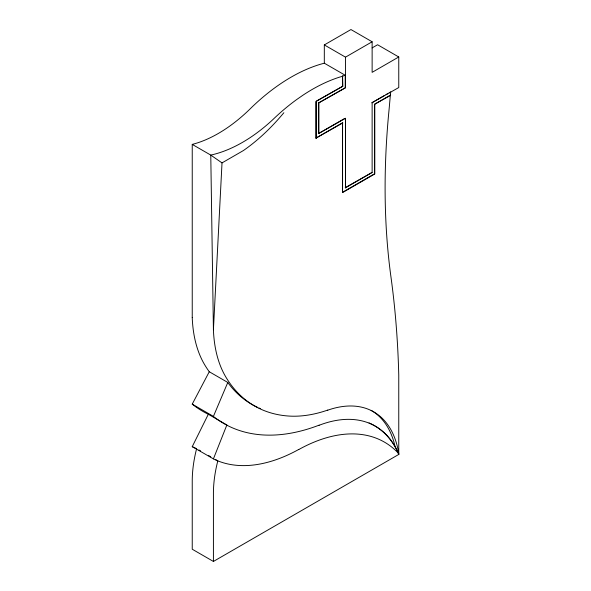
<?xml version="1.0" encoding="UTF-8"?>
<svg xmlns="http://www.w3.org/2000/svg" width="591" height="591" viewBox="0 0 591 591"><rect width="100%" height="100%" fill="white"/><g stroke="black" fill="none" stroke-linecap="round" stroke-linejoin="round"><path stroke-width="0.89" d="M327.746 410.073A189.135 109.195 -60 0 1 287.13 415.924A220.997 127.59 -60 0 1 225.703 376.792A161.483 93.23 -60 0 1 213.417 329.756L222.017 162.894L243.344 150.587A150.934 87.143 -60 0 0 283.865 112.718M342.566 192.26L342.566 122.743L342.566 192.26L374.531 173.806L374.531 104.297L390.348 95.158L390.703 91.901L389.137 92.802M390.348 95.158L389.181 108.419A778.369 449.396 -60 0 0 390.969 277.024A1077.851 622.301 -60 0 1 398.762 375.145L398.762 454.353M298.78 449.433A182.737 105.508 -60 0 1 217.798 460.869A181.814 104.969 -60 0 1 213.417 458.882L226.863 424.966L208.328 414.261A247.769 143.052 -60 0 1 192.238 404.141L209.258 371.746A220.051 127.043 -60 0 1 204.538 364.544A161.483 93.23 -60 0 1 192.23 317.522M192.238 404.141L213.417 416.374L227.794 382.451L209.258 371.746M213.417 458.882L192.238 446.648L208.328 414.261M192.238 317.522L192.238 144.396A137.075 79.142 -60 0 0 251.7 107.34A175.616 101.393 -60 0 1 324.311 63.2L324.319 44.923L350.951 29.55L372.131 41.776L372.131 72.353L398.762 56.98L398.762 87.549L371.865 102.775L384.423 95.528M324.319 44.923L345.499 57.157L372.131 41.776M372.101 47.915L377.583 44.746L398.762 56.98M316.717 100.98L342.832 86.212L342.566 76.04L342.566 86.057M342.832 122.898L315.934 138.124L315.934 101.438L342.832 86.212M345.499 118.303L345.499 187.812L345.499 118.303L318.601 133.529L318.601 102.952L345.499 87.727L345.499 57.157M318.601 102.952L345.499 87.727M318.601 133.529L344.45 118.606M385.997 94.619L387.563 93.71M315.934 138.124L342.566 122.743M374.531 104.297L390.614 95.314M345.233 187.665L372.131 172.439L372.131 102.93M345.499 187.812L372.131 172.439M342.832 192.407L374.797 173.961L374.797 104.444M192.238 446.648A181.814 104.969 -60 0 0 196.626 448.621A112.091 64.715 -60 0 0 192.238 481.192L192.238 549.224L213.417 561.45L398.762 454.442L397.492 451.554L398.157 452.987A176.17 101.711 -60 0 0 298.78 449.529M342.566 76.04L345.233 75.271L345.233 87.579M342.832 76.195L339.537 77.14A175.66 101.416 -60 0 0 302.91 95.225L296.8 99.465A175.534 101.342 -60 0 0 272.887 119.574A137.208 82.518 -57.7 0 1 210.773 155.093L192.238 144.396M324.319 63.2L345.499 75.426M198.982 449.98L200.548 450.889M208.394 455.417L210.751 456.777M215.456 459.495L217.813 460.854A112.091 64.715 -60 0 0 213.417 493.426L213.417 561.45M222.017 162.894L210.773 155.101L213.417 329.748M318.867 103.107L318.867 133.684M316.2 101.586L316.2 138.279M319.14 425.143A248.885 143.694 -60 0 1 213.395 416.411M327.732 410.191A126.341 72.944 -60 0 1 398.859 454.28M260.439 408.617A221.108 127.656 -60 0 1 258.954 407.982M257.484 407.317A221.108 127.656 -60 0 1 227.779 382.466M371.118 410.361A126.341 72.944 -60 0 1 394.891 445.799M319.125 425.276A146.428 84.535 -60 0 1 397.573 451.502A146.472 87.645 -59.8 0 0 369.035 422.927"/></g></svg>
